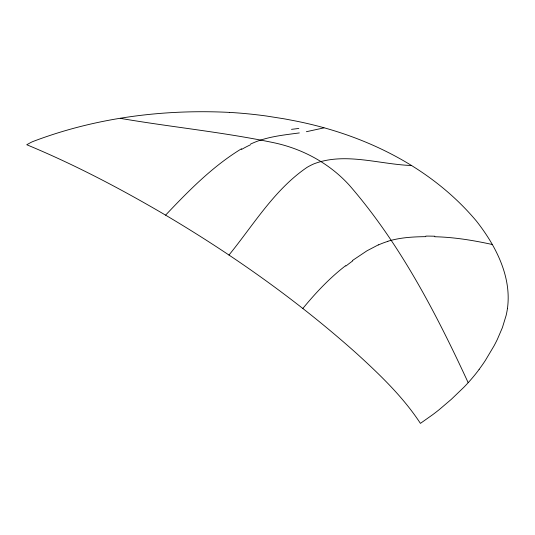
<?xml version="1.0" encoding="UTF-8"?>
<svg xmlns="http://www.w3.org/2000/svg" width="535" height="535" viewBox="0 0 535 535"><rect width="100%" height="100%" fill="white"/><g stroke="black" fill="none" stroke-linecap="round" stroke-linejoin="round"><path stroke-width="0.8" d="M507.454 308.448C511.861 276.555 495.597 245.511 476.524 221.189C429.839 165.489 360.71 132.947 290.171 119.96A303.552 175.253 0 0 0 284.011 118.797L266.356 116.008A280.828 162.138 0 0 0 229.375 112.383M479.113 369.411L482.329 364.93A403.464 232.939 0 0 0 485.432 360.329L493.992 345.944A412.966 238.423 0 0 0 497.356 339.371L502.392 327.647L506.123 315.443A239.774 138.431 0 0 0 507.454 308.448M228.973 255.034C253.603 224.807 274.308 189.651 307.07 167.348A61.157 37.731 -54.7 0 1 314.052 163.797C345.182 151.953 379.569 164.426 411.529 165.509M302.823 308.488C315.657 292.872 329.6 278.013 345.663 265.654M229.375 112.397C162.834 109.087 95.049 117.814 32.668 141.621A44.472 25.673 0 0 0 30.662 142.584L26.75 144.731C74.733 164.619 120.816 188.868 165.589 215.144C188.674 190.741 212.662 166.285 241.566 148.73M352.565 260.438L366.97 250.801L378.392 244.823M250.487 144.129C265.755 136.779 282.781 135.148 299.339 132.927M387.862 241.258C400.127 237.513 413.053 236.784 425.8 236.651M323.929 127.878L306.368 131.717M434.774 236.744C454.195 237.186 473.442 240.382 492.394 244.522M120.268 118.335C171.247 127.089 222.868 132.091 273.525 142.658C302.429 148.703 329.473 163.329 349.382 185.277C399.973 243.579 435.958 313.002 468.185 382.685M165.589 215.144C233.421 255.342 298.115 301.158 356.932 353.755C380.138 374.941 403.109 396.957 420.416 423.379L432.588 414.765A322.966 186.461 0 0 0 439.268 409.603L451.319 399.324L463.825 387.313A324.946 187.604 0 0 0 479.126 369.411M298.851 128.407A321.374 82.102 15.2 0 1 291.495 129.343M241.506 149.472A81.514 38.915 -45.2 0 1 250.32 144.865M345.877 266.062A219.036 163.83 -52 0 1 352.759 260.853M378.412 244.943A84.624 65.263 -53.5 0 1 387.862 241.372M425.873 236.089A375.229 307.451 -66.3 0 1 434.848 236.229"/></g></svg>
